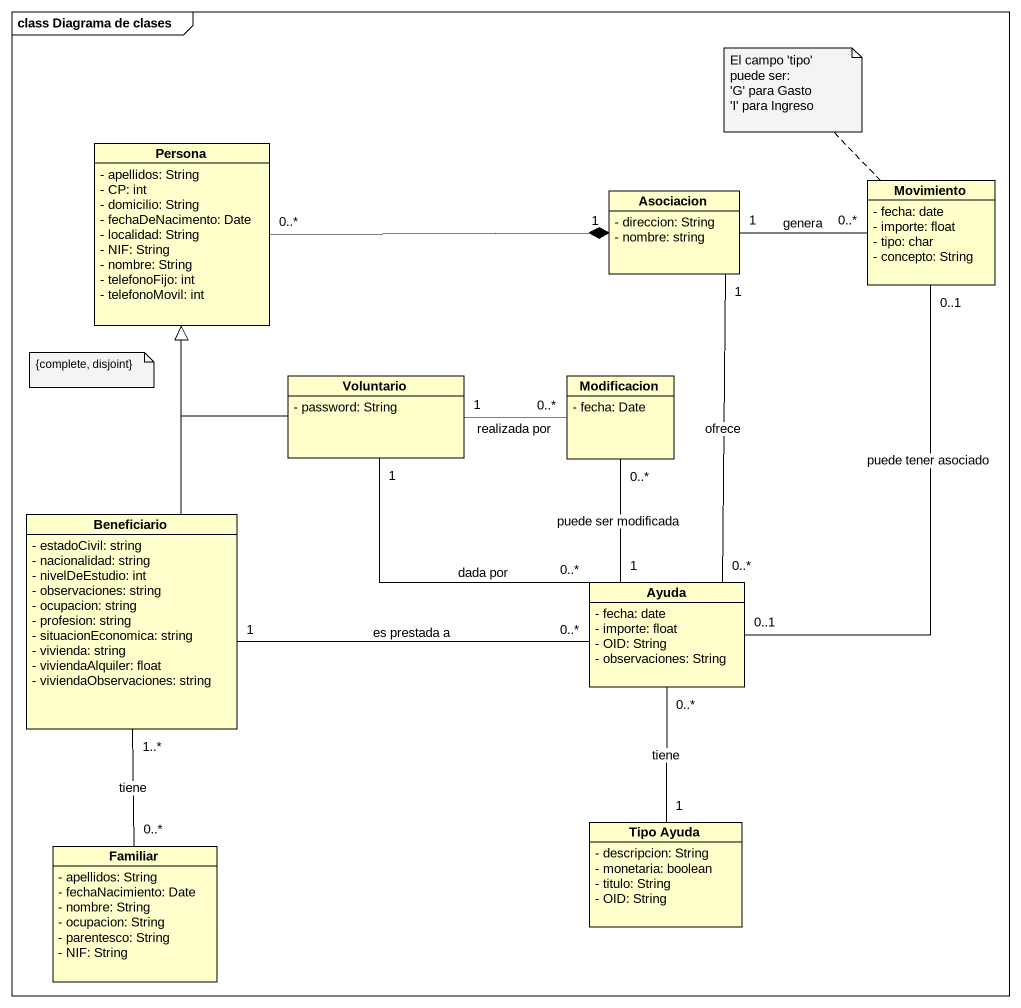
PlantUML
@startuml
mainframe class Diagrama de clases
hide circle
hide empty members
skinparam classAttributeIconSize 0
class Persona {
  - apellidos: String
  - CP: int
  - domicilio: String
  - fechaDeNacimento: Date
  - localidad: String
  - NIF: String
  - nombre: String
  - telefonoFijo: int
  - telefonoMovil: int
}
class Movimiento {
  - fecha: date
  - importe: float
  - tipo: char
  - concepto: String
}
class Asociacion {
  - direccion: String
  - nombre: string
}
class Voluntario {
  - password: String
}
class Modificacion {
  - fecha: Date
}
class Beneficiario {
  - estadoCivil: string
  - nacionalidad: string
  - nivelDeEstudio: int
  - observaciones: string
  - ocupacion: string
  - profesion: string
  - situacionEconomica: string
  - vivienda: string
  - viviendaAlquiler: float
  - viviendaObservaciones: string
}
class Ayuda {
  - fecha: date
  - importe: float
  - OID: String
  - observaciones: String
}
class "Tipo Ayuda" as Tipo_Ayuda {
  - descripcion: String
  - monetaria: boolean
  - titulo: String
  - OID: String
}
class Familiar {
  - apellidos: String
  - fechaNacimiento: Date
  - nombre: String
  - ocupacion: String
  - parentesco: String
  - NIF: String
}
Persona "0..*" -right-* "1" Asociacion
Asociacion "1" -right- "0..*" Movimiento : genera
Asociacion "1" -- "0..*" Ayuda : ofrece
Voluntario -up-|> Persona
Voluntario "1" -- "0..*" Ayuda : dada por
Modificacion "0..*" -left- "1" Voluntario : realizada por
Modificacion "0..*" -- "1" Ayuda : puede ser modificada
Beneficiario -up-|> Persona
Ayuda "0..1" -up- "0..1" Movimiento : puede tener asociado
Ayuda "0..*" -left- "1" Beneficiario : es prestada a
Ayuda "0..*" -- "1" Tipo_Ayuda : tiene
Familiar "0..*" -up- "1..*" Beneficiario : tiene
note top of Movimiento
  El campo 'tipo' puede ser:
  ~'G' para Gasto
  ~'I' para Ingreso
end note
note as N2
  {complete, disjoint}
end note
@enduml
